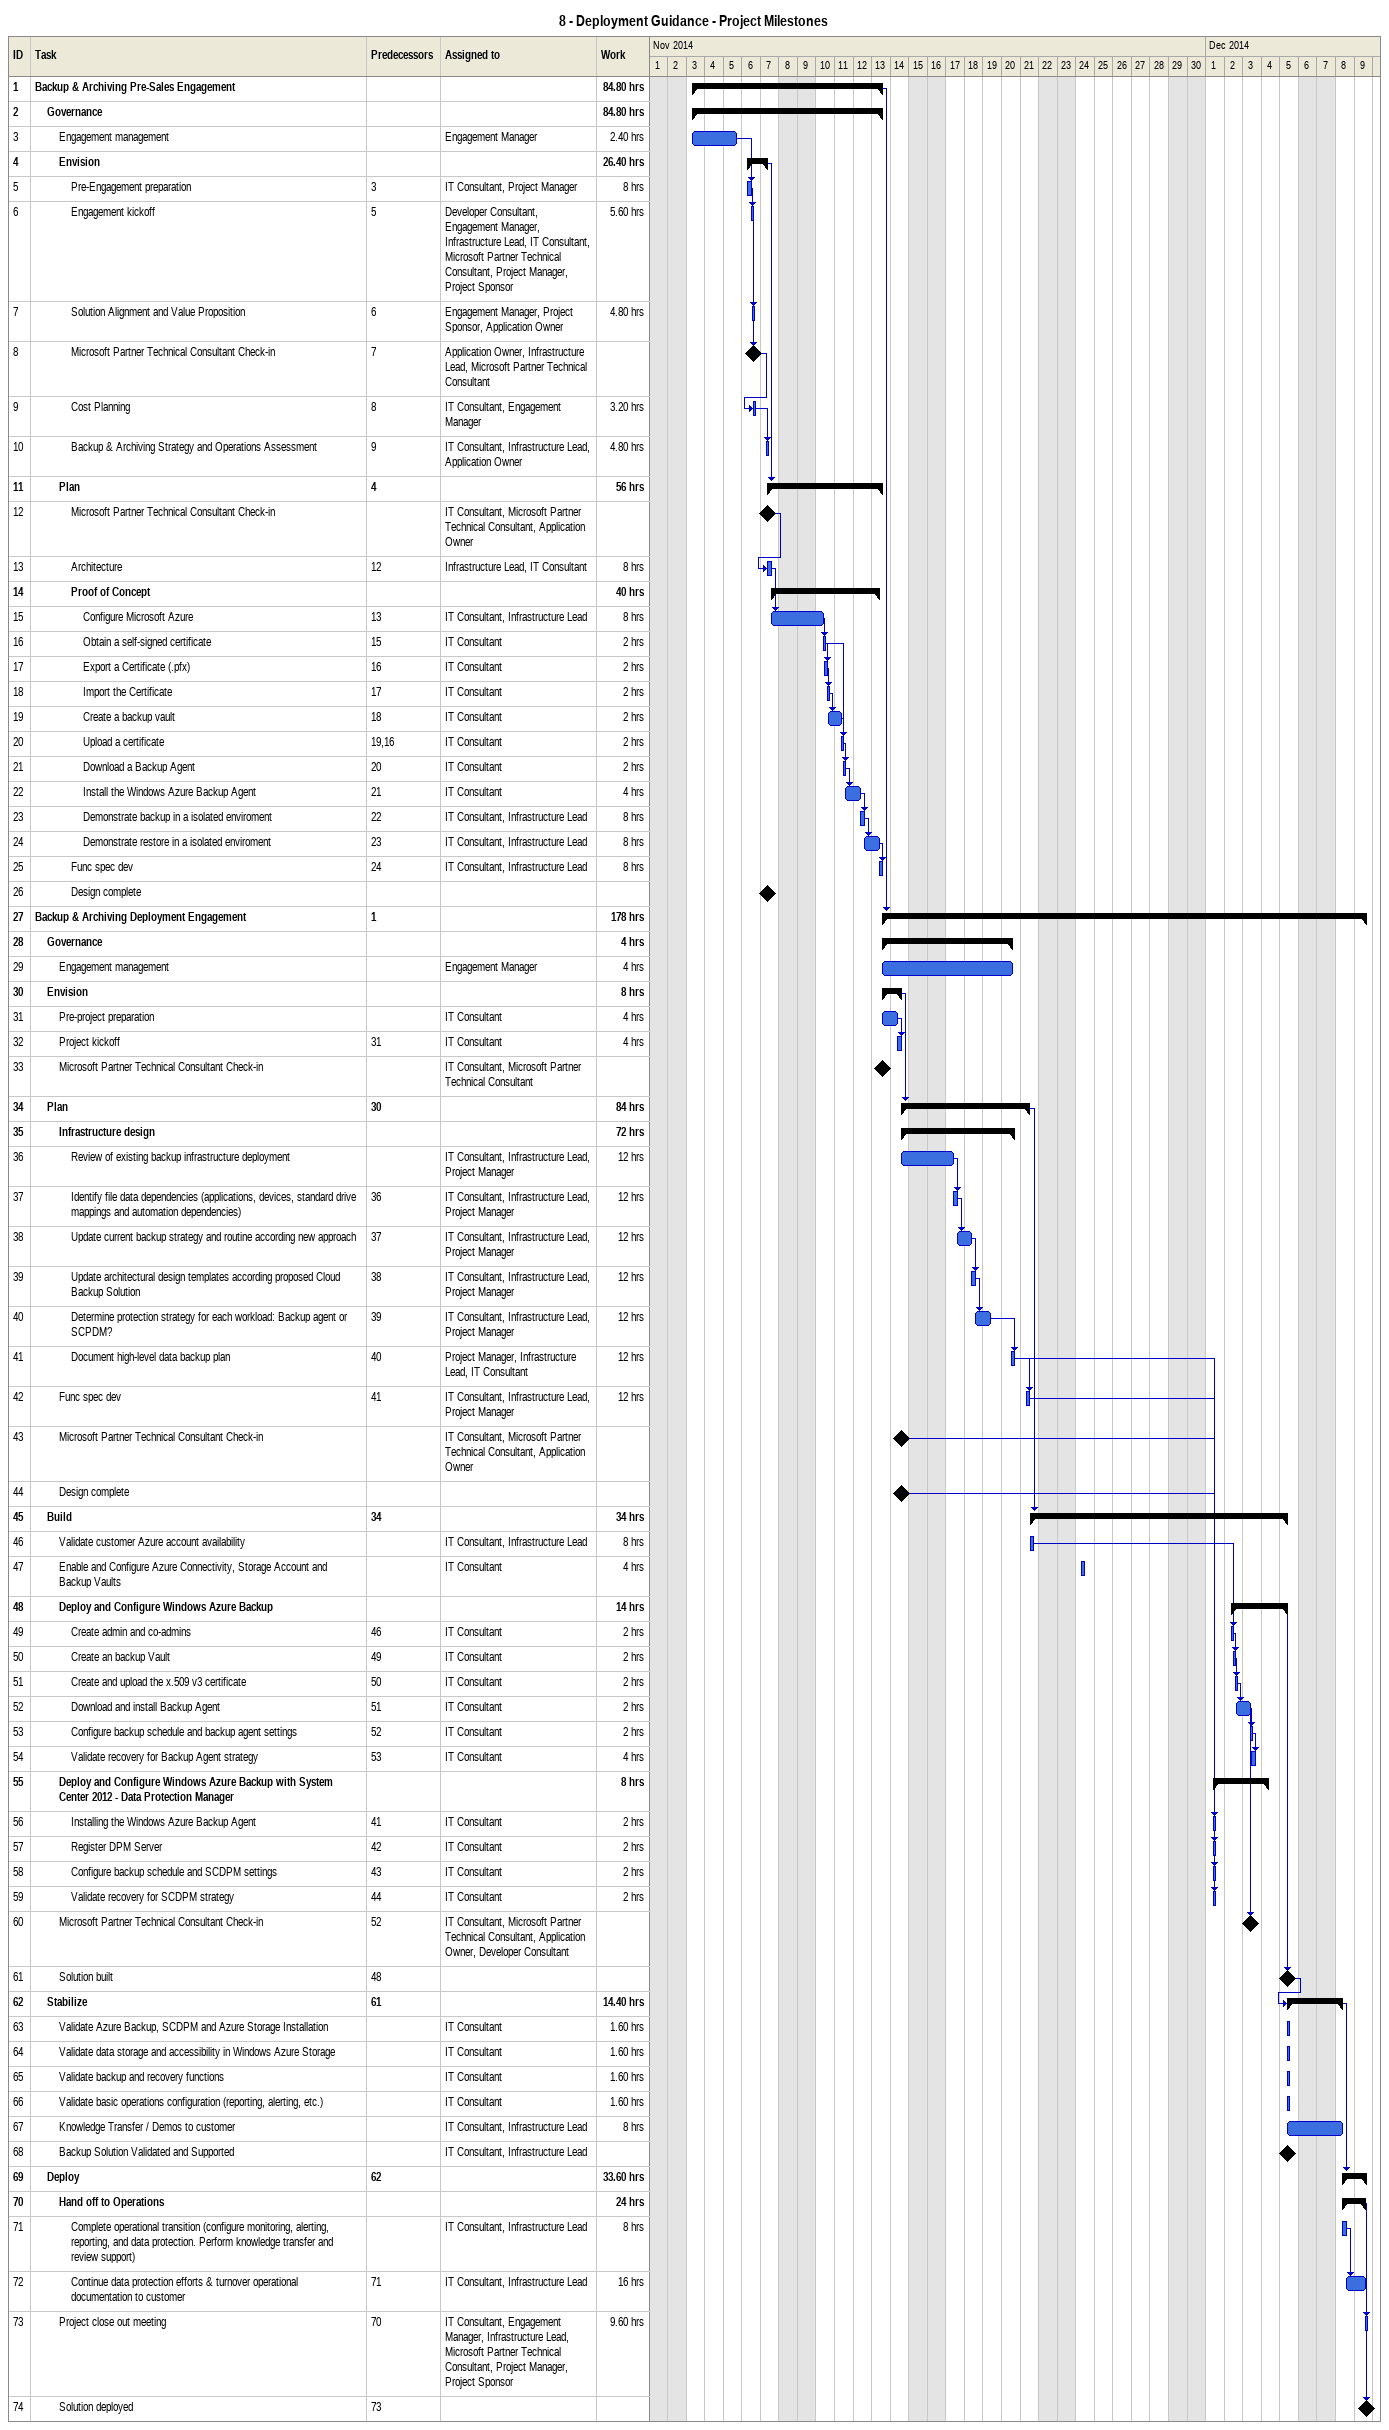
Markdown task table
8 - Deployment Guidance - Project Milestones

| ID | Level | Task | Start | Finish | Predecessors | Resources | Work (h) |
|---|---|---|---|---|---|---|---|
| 1 | 1 | **Backup & Archiving Pre-Sales Engagement** | 2014-11-03 | 2014-11-13 |  |  | 84.80 |
| 2 | 2 | **Governance** | 2014-11-03 | 2014-11-13 |  |  | 84.80 |
| 3 | 3 | Engagement management | 2014-11-03 | 2014-11-05 |  | Engagement Manager | 2.40 |
| 4 | 3 | **Envision** | 2014-11-06 | 2014-11-07 |  |  | 26.40 |
| 5 | 4 | Pre-Engagement preparation | 2014-11-06 | 2014-11-06 | 3 | IT Consultant, Project Manager | 8 |
| 6 | 4 | Engagement kickoff | 2014-11-06 | 2014-11-06 | 5 | Developer Consultant, Engagement Manager, Infrastructure Lead, IT Consultant, Microsoft Partner Technical Consultant, Project Manager, Project Sponsor | 5.60 |
| 7 | 4 | Solution Alignment and Value Proposition | 2014-11-06 | 2014-11-06 | 6 | Engagement Manager, Project Sponsor, Application Owner | 4.80 |
| 8 | 4 | Microsoft Partner Technical Consultant Check-in (milestone) | 2014-11-06 | 2014-11-06 | 7 | Application Owner, Infrastructure Lead, Microsoft Partner Technical Consultant |  |
| 9 | 4 | Cost Planning | 2014-11-06 | 2014-11-06 | 8 | IT Consultant, Engagement Manager | 3.20 |
| 10 | 4 | Backup & Archiving Strategy and Operations Assessment | 2014-11-07 | 2014-11-07 | 9 | IT Consultant, Infrastructure Lead, Application Owner | 4.80 |
| 11 | 3 | **Plan** | 2014-11-07 | 2014-11-13 | 4 |  | 56 |
| 12 | 4 | Microsoft Partner Technical Consultant Check-in (milestone) | 2014-11-07 | 2014-11-07 |  | IT Consultant, Microsoft Partner Technical Consultant, Application Owner |  |
| 13 | 4 | Architecture | 2014-11-07 | 2014-11-07 | 12 | Infrastructure Lead, IT Consultant | 8 |
| 14 | 4 | **Proof of Concept** | 2014-11-07 | 2014-11-13 |  |  | 40 |
| 15 | 5 | Configure Microsoft Azure | 2014-11-07 | 2014-11-10 | 13 | IT Consultant, Infrastructure Lead | 8 |
| 16 | 5 | Obtain a self-signed certificate | 2014-11-10 | 2014-11-10 | 15 | IT Consultant | 2 |
| 17 | 5 | Export a Certificate (.pfx) | 2014-11-10 | 2014-11-10 | 16 | IT Consultant | 2 |
| 18 | 5 | Import the Certificate | 2014-11-10 | 2014-11-10 | 17 | IT Consultant | 2 |
| 19 | 5 | Create a backup vault | 2014-11-10 | 2014-11-11 | 18 | IT Consultant | 2 |
| 20 | 5 | Upload a certificate | 2014-11-11 | 2014-11-11 | 19, 16 | IT Consultant | 2 |
| 21 | 5 | Download a Backup Agent | 2014-11-11 | 2014-11-11 | 20 | IT Consultant | 2 |
| 22 | 5 | Install the Windows Azure Backup Agent | 2014-11-11 | 2014-11-12 | 21 | IT Consultant | 4 |
| 23 | 5 | Demonstrate backup in a isolated enviroment | 2014-11-12 | 2014-11-12 | 22 | IT Consultant, Infrastructure Lead | 8 |
| 24 | 5 | Demonstrate restore in a isolated enviroment | 2014-11-12 | 2014-11-13 | 23 | IT Consultant, Infrastructure Lead | 8 |
| 25 | 4 | Func spec dev | 2014-11-13 | 2014-11-13 | 24 | IT Consultant, Infrastructure Lead | 8 |
| 26 | 4 | Design complete (milestone) | 2014-11-07 | 2014-11-07 |  |  |  |
| 27 | 1 | **Backup & Archiving Deployment Engagement** | 2014-11-13 | 2014-12-09 | 1 |  | 178 |
| 28 | 2 | **Governance** | 2014-11-13 | 2014-11-20 |  |  | 4 |
| 29 | 3 | Engagement management | 2014-11-13 | 2014-11-20 |  | Engagement Manager | 4 |
| 30 | 2 | **Envision** | 2014-11-13 | 2014-11-14 |  |  | 8 |
| 31 | 3 | Pre-project preparation | 2014-11-13 | 2014-11-14 |  | IT Consultant | 4 |
| 32 | 3 | Project kickoff | 2014-11-14 | 2014-11-14 | 31 | IT Consultant | 4 |
| 33 | 3 | Microsoft Partner Technical Consultant Check-in (milestone) | 2014-11-13 | 2014-11-13 |  | IT Consultant, Microsoft Partner Technical Consultant |  |
| 34 | 2 | **Plan** | 2014-11-14 | 2014-11-21 | 30 |  | 84 |
| 35 | 3 | **Infrastructure design** | 2014-11-14 | 2014-11-20 |  |  | 72 |
| 36 | 4 | Review of existing backup infrastructure deployment | 2014-11-14 | 2014-11-17 |  | IT Consultant, Infrastructure Lead, Project Manager | 12 |
| 37 | 4 | Identify file data dependencies (applications, devices, standard drive mappings and automation dependencies) | 2014-11-17 | 2014-11-17 | 36 | IT Consultant, Infrastructure Lead, Project Manager | 12 |
| 38 | 4 | Update current backup strategy and routine according new approach | 2014-11-17 | 2014-11-18 | 37 | IT Consultant, Infrastructure Lead, Project Manager | 12 |
| 39 | 4 | Update architectural design templates according proposed Cloud Backup Solution | 2014-11-18 | 2014-11-18 | 38 | IT Consultant, Infrastructure Lead, Project Manager | 12 |
| 40 | 4 | Determine protection strategy for each workload: Backup agent or SCPDM? | 2014-11-18 | 2014-11-19 | 39 | IT Consultant, Infrastructure Lead, Project Manager | 12 |
| 41 | 4 | Document high-level data backup plan | 2014-11-20 | 2014-11-20 | 40 | Project Manager, Infrastructure Lead, IT Consultant | 12 |
| 42 | 3 | Func spec dev | 2014-11-21 | 2014-11-21 | 41 | IT Consultant, Infrastructure Lead, Project Manager | 12 |
| 43 | 3 | Microsoft Partner Technical Consultant Check-in (milestone) | 2014-11-14 | 2014-11-14 |  | IT Consultant, Microsoft Partner Technical Consultant, Application Owner |  |
| 44 | 3 | Design complete (milestone) | 2014-11-14 | 2014-11-14 |  |  |  |
| 45 | 2 | **Build** | 2014-11-21 | 2014-12-05 | 34 |  | 34 |
| 46 | 3 | Validate customer Azure account availability | 2014-11-21 | 2014-11-21 |  | IT Consultant, Infrastructure Lead | 8 |
| 47 | 3 | Enable and Configure Azure Connectivity, Storage Account and Backup Vaults | 2014-11-24 | 2014-11-24 |  | IT Consultant | 4 |
| 48 | 3 | **Deploy and Configure Windows Azure Backup** | 2014-12-02 | 2014-12-05 |  |  | 14 |
| 49 | 4 | Create admin and co-admins | 2014-12-02 | 2014-12-02 | 46 | IT Consultant | 2 |
| 50 | 4 | Create an backup Vault | 2014-12-02 | 2014-12-02 | 49 | IT Consultant | 2 |
| 51 | 4 | Create and upload the x.509 v3 certificate | 2014-12-02 | 2014-12-02 | 50 | IT Consultant | 2 |
| 52 | 4 | Download and install Backup Agent | 2014-12-02 | 2014-12-03 | 51 | IT Consultant | 2 |
| 53 | 4 | Configure backup schedule and backup agent settings | 2014-12-03 | 2014-12-03 | 52 | IT Consultant | 2 |
| 54 | 4 | Validate recovery for Backup Agent strategy | 2014-12-03 | 2014-12-03 | 53 | IT Consultant | 4 |
| 55 | 3 | **Deploy and Configure Windows Azure Backup with System Center 2012 - Data Protection Manager** | 2014-12-01 | 2014-12-04 |  |  | 8 |
| 56 | 4 | Installing the Windows Azure Backup Agent | 2014-12-01 | 2014-12-01 | 41 | IT Consultant | 2 |
| 57 | 4 | Register DPM Server | 2014-12-01 | 2014-12-01 | 42 | IT Consultant | 2 |
| 58 | 4 | Configure backup schedule and SCDPM settings | 2014-12-01 | 2014-12-01 | 43 | IT Consultant | 2 |
| 59 | 4 | Validate recovery for SCDPM strategy | 2014-12-01 | 2014-12-01 | 44 | IT Consultant | 2 |
| 60 | 3 | Microsoft Partner Technical Consultant Check-in (milestone) | 2014-12-03 | 2014-12-03 | 52 | IT Consultant, Microsoft Partner Technical Consultant, Application Owner, Developer Consultant |  |
| 61 | 3 | Solution built (milestone) | 2014-12-05 | 2014-12-05 | 48 |  |  |
| 62 | 2 | **Stabilize** | 2014-12-05 | 2014-12-08 | 61 |  | 14.40 |
| 63 | 3 | Validate Azure Backup, SCDPM and Azure Storage Installation | 2014-12-05 | 2014-12-05 |  | IT Consultant | 1.60 |
| 64 | 3 | Validate data storage and accessibility in Windows Azure Storage | 2014-12-05 | 2014-12-05 |  | IT Consultant | 1.60 |
| 65 | 3 | Validate backup and recovery functions | 2014-12-05 | 2014-12-05 |  | IT Consultant | 1.60 |
| 66 | 3 | Validate basic operations configuration (reporting, alerting, etc.) | 2014-12-05 | 2014-12-05 |  | IT Consultant | 1.60 |
| 67 | 3 | Knowledge Transfer / Demos to customer | 2014-12-05 | 2014-12-08 |  | IT Consultant, Infrastructure Lead | 8 |
| 68 | 3 | Backup Solution Validated and Supported (milestone) | 2014-12-05 | 2014-12-05 |  | IT Consultant, Infrastructure Lead |  |
| 69 | 2 | **Deploy** | 2014-12-08 | 2014-12-09 | 62 |  | 33.60 |
| 70 | 3 | **Hand off to Operations** | 2014-12-08 | 2014-12-09 |  |  | 24 |
| 71 | 4 | Complete operational transition (configure monitoring, alerting, reporting, and data protection. Perform knowledge transfer and review support) | 2014-12-08 | 2014-12-08 |  | IT Consultant, Infrastructure Lead | 8 |
| 72 | 4 | Continue data protection efforts & turnover operational documentation to customer | 2014-12-08 | 2014-12-09 | 71 | IT Consultant, Infrastructure Lead | 16 |
| 73 | 3 | Project close out meeting | 2014-12-09 | 2014-12-09 | 70 | IT Consultant, Engagement Manager, Infrastructure Lead, Microsoft Partner Technical Consultant, Project Manager, Project Sponsor | 9.60 |
| 74 | 3 | Solution deployed (milestone) | 2014-12-09 | 2014-12-09 | 73 |  |  |
